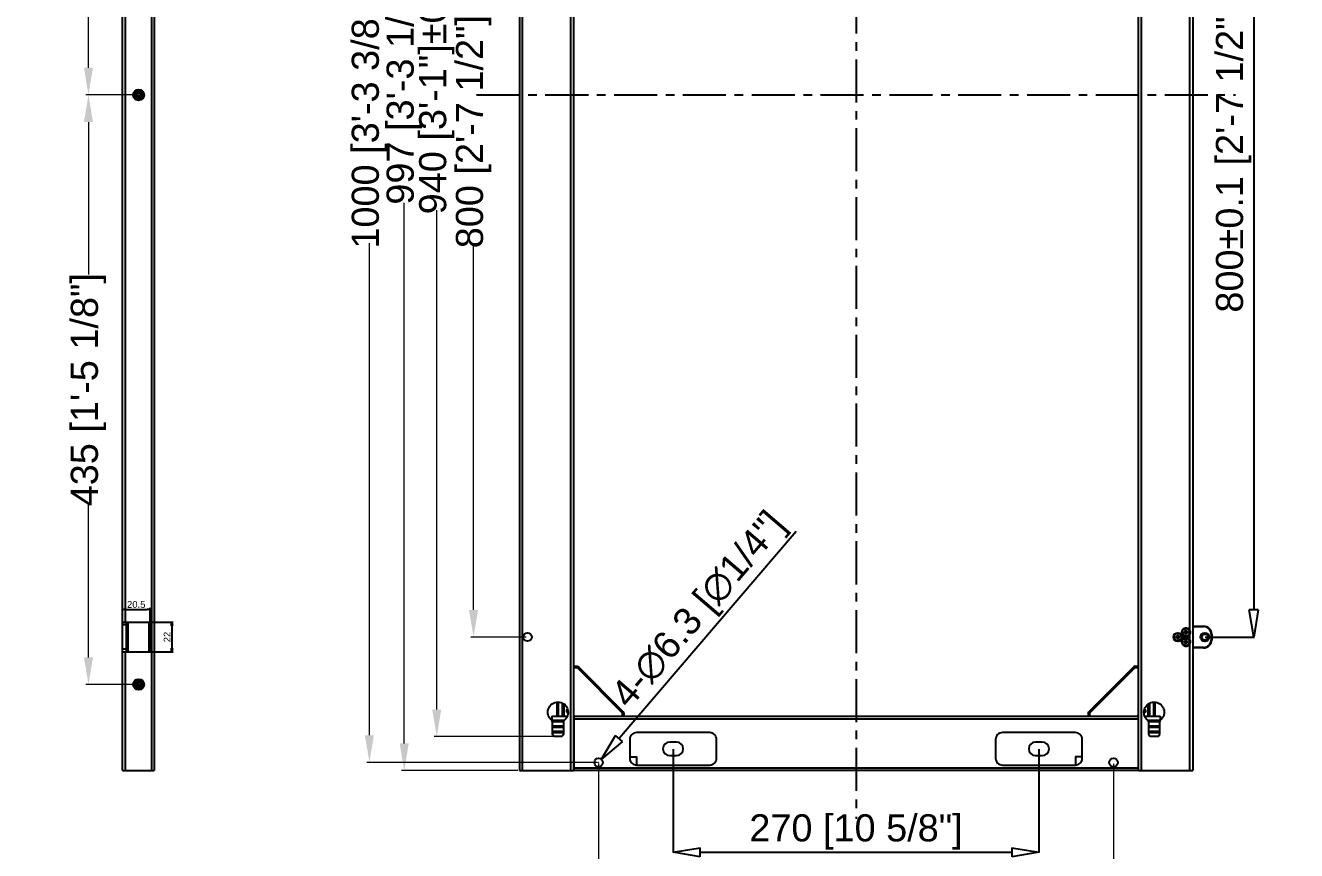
# Model space of a CAD drawing. Header units: millimetres. Extents: x -3132 to 28633, y 682 to 5849.
# Drawn here: x 18238 to 19176, y 1632 to 2241 of the extents above; entities that cross this region are included whole.
import ezdxf

# ---------------------------------------------------------------- set-up
doc = ezdxf.new("R2010")
doc.units = ezdxf.units.MM
doc.linetypes.add('CENTER', pattern=[50.8, 31.75, -6.35, 6.35, -6.35])
doc.layers.add('02___PRT_ALL_AXES', color=7, linetype='Continuous')
doc.layers.add('标准', color=3, linetype='Continuous')
doc.layers.add('screw', color=33, linetype='Continuous', lineweight=13)
doc.styles.get("Standard").update_dxf_attribs({"font": 'arial.ttf'})
doc.styles.add('TXT', font='romans.shx', dxfattribs={"bigfont": 'gbcbig.shx'})
doc.dimstyles.new('1.2', dxfattribs={"dimscale": 10, "dimtxt": 2, "dimasz": 2, "dimexe": 0.2, "dimexo": 0.1, "dimgap": 0, "dimtad": 0, "dimzin": 9, "dimdsep": 46, "dimtxsty": 'Standard', "dimcen": 0, "dimclrd": 3, "dimclre": 3, "dimclrt": 3, "dimazin": 1, "dimtp": 0.01, "dimtm": 0.01, "dimtfac": 1, "dimtofl": 0, "dimtmove": 0, "dimatfit": 3, "dimfxl": 1, "dimtolj": 1, "dimtzin": 4, "dimlwd": 13, "dimlwe": 13, "dimarcsym": 0})
doc.dimstyles.new('ISO_25-10', dxfattribs={"dimtxt": 20, "dimasz": 20, "dimexe": 0.3, "dimexo": 0.3, "dimgap": 2, "dimtad": 1, "dimrnd": 0.0001, "dimdsep": 46, "dimtxsty": 'Standard', "dimblk": 'CLOSEDBLANK', "dimcen": 0.1, "dimclrd": 256, "dimclre": 256, "dimclrt": 256, "dimadec": 0, "dimazin": 2, "dimtm": 1e-09, "dimtfac": 1, "dimtofl": 0, "dimtmove": 0, "dimatfit": 3, "dimldrblk": 'CLOSEDBLANK', "dimfxl": 1, "dimtolj": 1, "dimarcsym": 0})
doc.dimstyles.new('ISO_25-5', dxfattribs={"dimtxt": 5, "dimasz": 2.5, "dimexe": 1, "dimexo": 0.3, "dimgap": 1, "dimtad": 1, "dimrnd": 0.0001, "dimdsep": 46, "dimtxsty": 'Standard', "dimblk": 'CLOSEDBLANK', "dimcen": 0.1, "dimclrd": 256, "dimclre": 256, "dimclrt": 3, "dimazin": 2, "dimtm": 1e-09, "dimtfac": 1, "dimtofl": 0, "dimtmove": 0, "dimatfit": 3, "dimldrblk": 'CLOSEDBLANK', "dimfxl": 1, "dimtolj": 1, "dimarcsym": 0})

# ---------------------------------------------------------------- blocks, each defined once
blk = doc.blocks.new('*D82')
at = {"color": 3, "linetype": 'Continuous', "lineweight": 13, "transparency": 16777216}
for p, q in [((18601.55, 2688.19), (18515.58, 2688.19)), ((18517.58, 2668.19), (18517.58, 2279.35)), ((18517.58, 1711.19), (18517.58, 2110.19)), ((18601.55, 1691.19), (18515.58, 1691.19))]:
    blk.add_line(p, q, dxfattribs=at)
at = {"color": 3, "transparency": 16777216}
for points in [[(18514.25, 2668.19), (18520.91, 2668.19), (18517.58, 2688.19)], [(18514.25, 1711.19), (18520.91, 1711.19), (18517.58, 1691.19)]]:
    blk.add_solid(points, dxfattribs=at)
at = {"layer": 'Defpoints', "color": 0, "transparency": 16777216}
for p in [(18602.55, 2688.19), (18517.58, 1691.19), (18602.55, 1691.19)]:
    blk.add_point(p, dxfattribs=at)
at = {"color": 3, "transparency": 16777216, "insert": (18517.58, 2194.77), "char_height": 20, "attachment_point": 5, "rotation": 90}
blk.add_mtext('\\A1;{\\C1;997 [3\'-3 1/4"]}', dxfattribs=at)
blk = doc.blocks.new('*D83')
at = {"color": 3, "linetype": 'Continuous', "lineweight": 13, "transparency": 16777216}
for p, q in [((18628.05, 2656.19), (18539.59, 2656.19)), ((18541.59, 2636.19), (18541.59, 2278.14)), ((18541.59, 1736.19), (18541.59, 2104.72)), ((18630.05, 1716.19), (18539.59, 1716.19))]:
    blk.add_line(p, q, dxfattribs=at)
at = {"color": 3, "transparency": 16777216}
for points in [[(18538.25, 2636.19), (18544.92, 2636.19), (18541.59, 2656.19)], [(18538.25, 1736.19), (18544.92, 1736.19), (18541.59, 1716.19)]]:
    blk.add_solid(points, dxfattribs=at)
at = {"layer": 'Defpoints', "color": 0, "transparency": 16777216}
for p in [(18629.05, 2656.19), (18541.59, 1716.19), (18631.05, 1716.19)]:
    blk.add_point(p, dxfattribs=at)
at = {"color": 3, "transparency": 16777216, "insert": (18541.59, 2191.43), "char_height": 20, "attachment_point": 5, "rotation": 90}
blk.add_mtext('\\A1;940 [3\'-1"]%%P0.1', dxfattribs=at)
blk = doc.blocks.new('*D86')
at = {"color": 3, "linetype": 'Continuous', "lineweight": 13, "transparency": 16777216}
for p, q in [((18607.55, 2589.69), (18566.74, 2589.69)), ((18568.74, 2569.69), (18568.74, 2299.72)), ((18568.74, 1809.69), (18568.74, 2079.67)), ((18607.55, 1789.69), (18566.74, 1789.69))]:
    blk.add_line(p, q, dxfattribs=at)
at = {"color": 3, "transparency": 16777216}
for points in [[(18565.41, 2569.69), (18572.08, 2569.69), (18568.74, 2589.69)], [(18565.41, 1809.69), (18572.08, 1809.69), (18568.74, 1789.69)]]:
    blk.add_solid(points, dxfattribs=at)
at = {"layer": 'Defpoints', "color": 0, "transparency": 16777216}
for p in [(18608.55, 2589.69), (18568.74, 1789.69), (18608.55, 1789.69)]:
    blk.add_point(p, dxfattribs=at)
at = {"color": 3, "transparency": 16777216, "insert": (18568.74, 2189.69), "char_height": 20, "attachment_point": 5, "rotation": 90}
blk.add_mtext('\\A1;800 [2\'-7 1/2"]%%P0.1', dxfattribs=at)
blk = doc.blocks.new('_ClosedBlank')
at = {"color": 0, "linetype": 'ByBlock', "lineweight": -2}
for p, q in [((-1, 0.167), (0, 0)), ((-1, 0.167), (-1, -0.167)), ((0, 0), (-1, -0.167))]:
    blk.add_line(p, q, dxfattribs=at)
blk = doc.blocks.new('*D88')
at = {"layer": 'Defpoints', "color": 0, "transparency": 16777216}
for p in [(19108.55, 2589.69), (19108.55, 1789.69), (19144.64, 1789.69)]:
    blk.add_point(p, dxfattribs=at)
at = {"layer": '标准', "lineweight": -2, "transparency": 16777216}
for p, q in [((19108.85, 2589.69), (19144.94, 2589.69)), ((19144.64, 2569.69), (19144.64, 1809.69)), ((19108.85, 1789.69), (19144.94, 1789.69))]:
    blk.add_line(p, q, dxfattribs=at)
at = {"layer": '标准', "lineweight": -2, "transparency": 16777216, "xscale": 20, "yscale": 20, "zscale": 20}
for p, rotation in [((19144.64, 2589.69), 90), ((19144.64, 1789.69), 270)]:
    blk.add_blockref('_ClosedBlank', p, dxfattribs=dict(at, rotation=rotation))
at = {"layer": '标准', "transparency": 16777216, "insert": (19129.69, 2189.69), "char_height": 20, "attachment_point": 5, "rotation": 90}
blk.add_mtext('\\A1;800±0.1 [2\'-7 1/2"±0"]%%P0.1', dxfattribs=at)
blk = doc.blocks.new('*D89')
at = {"color": 3, "linetype": 'Continuous', "lineweight": 13, "transparency": 16777216}
for p, q in [((18661.05, 1696.19), (18661.05, 1585.72)), ((19041.05, 1696.19), (19041.05, 1585.72)), ((18681.05, 1587.72), (18766.64, 1587.72)), ((19021.05, 1587.72), (18940.06, 1587.72))]:
    blk.add_line(p, q, dxfattribs=at)
at = {"color": 3, "transparency": 16777216}
for points in [[(18681.05, 1591.05), (18681.05, 1584.38), (18661.05, 1587.72)], [(19021.05, 1591.05), (19021.05, 1584.38), (19041.05, 1587.72)]]:
    blk.add_solid(points, dxfattribs=at)
at = {"layer": 'Defpoints', "color": 0, "transparency": 16777216}
for p in [(18661.05, 1697.19), (19041.05, 1697.19), (19041.05, 1587.72)]:
    blk.add_point(p, dxfattribs=at)
at = {"color": 3, "transparency": 16777216, "insert": (18853.35, 1587.72), "char_height": 20, "attachment_point": 5}
blk.add_mtext('\\A1;380 [1\'-3"]%%P0.1', dxfattribs=at)
blk = doc.blocks.new('*D90')
at = {"color": 3, "linetype": 'Continuous', "lineweight": 13, "transparency": 16777216}
for p, q in [((18660.05, 2697.19), (18489.86, 2697.19)), ((18491.86, 2677.19), (18491.86, 2314.04)), ((18491.86, 1717.19), (18491.86, 2080.35)), ((18660.05, 1697.19), (18489.86, 1697.19))]:
    blk.add_line(p, q, dxfattribs=at)
at = {"color": 3, "transparency": 16777216}
for points in [[(18488.53, 2677.19), (18495.2, 2677.19), (18491.86, 2697.19)], [(18488.53, 1717.19), (18495.2, 1717.19), (18491.86, 1697.19)]]:
    blk.add_solid(points, dxfattribs=at)
at = {"layer": 'Defpoints', "color": 0, "transparency": 16777216}
for p in [(18491.86, 2697.19), (18661.05, 2697.19), (18661.05, 1697.19)]:
    blk.add_point(p, dxfattribs=at)
at = {"color": 3, "transparency": 16777216, "insert": (18491.86, 2197.19), "char_height": 20, "attachment_point": 5, "rotation": 90}
blk.add_mtext('\\A1;1000 [3\'-3 3/8"]%%P0.1', dxfattribs=at)
blk = doc.blocks.new('*D91')
at = {"layer": 'Defpoints', "color": 0, "transparency": 16777216}
for p in [(18663.1, 1699.59), (18659, 1694.8)]:
    blk.add_point(p, dxfattribs=at)
at = {"layer": '标准', "lineweight": -2, "transparency": 16777216}
for p, q in [((18806.82, 1867.5), (18676.11, 1714.78)), ((18660.95, 1697.19), (18661.15, 1697.19)), ((18661.05, 1697.09), (18661.05, 1697.29))]:
    blk.add_line(p, q, dxfattribs=at)
at = {"layer": '标准', "lineweight": -2, "transparency": 16777216, "xscale": 20, "yscale": 20, "zscale": 20, "rotation": 229.4390748721187}
blk.add_blockref('_ClosedBlank', (18663.1, 1699.59), dxfattribs=at)
at = {"layer": '标准', "transparency": 16777216, "insert": (18736.46, 1808.59), "char_height": 20, "attachment_point": 5, "rotation": 49.43907}
blk.add_mtext('\\A1;4-∅6.3 [∅1/4"]', dxfattribs=at)
blk = doc.blocks.new('*D95')
at = {"color": 3, "linetype": 'Continuous', "lineweight": 13, "transparency": 16777216}
for p, q in [((18318.33, 2624.69), (18282.51, 2624.69)), ((18284.51, 2604.69), (18284.51, 2492.18)), ((18284.51, 2209.69), (18284.51, 2322.21)), ((18318.33, 2189.69), (18282.51, 2189.69))]:
    blk.add_line(p, q, dxfattribs=at)
at = {"color": 3, "transparency": 16777216}
for points in [[(18281.18, 2604.69), (18287.85, 2604.69), (18284.51, 2624.69)], [(18281.18, 2209.69), (18287.85, 2209.69), (18284.51, 2189.69)]]:
    blk.add_solid(points, dxfattribs=at)
at = {"layer": 'Defpoints', "color": 0, "transparency": 16777216}
for p in [(18319.33, 2624.69), (18284.51, 2189.69), (18319.33, 2189.69)]:
    blk.add_point(p, dxfattribs=at)
at = {"color": 3, "transparency": 16777216, "insert": (18284.51, 2407.19), "char_height": 20, "attachment_point": 5, "rotation": 90}
blk.add_mtext('\\A1;435 [1\'-5 1/8"]', dxfattribs=at)
blk = doc.blocks.new('screw_m4_l')
at = {"layer": 'screw', "color": 1, "linetype": 'CENTER', "ltscale": 0.008797}
for p, q in [((-2.2, 0), (2.2, 0)), ((0, -2.2), (0, 2.2))]:
    blk.add_line(p, q, dxfattribs=at)
at = {"layer": 'screw', "color": 33}
blk.add_circle((0, 0), 1.65, dxfattribs=at)
at = {"layer": 'screw', "color": 2, "linetype": 'CENTER'}
blk.add_arc((0, 0), 2, 270, 180, dxfattribs=at)
at = {"layer": 'screw', "color": 6, "style": 'TXT'}
blk.add_text('M4', height=0.8, dxfattribs=at).set_placement((-0.68, -1))
blk = doc.blocks.new('*D103')
at = {"layer": 'Defpoints', "color": 0, "transparency": 16777216}
for p in [(18716.05, 1707.19), (18986.05, 1707.19), (18986.05, 1630.94)]:
    blk.add_point(p, dxfattribs=at)
at = {"layer": '标准', "lineweight": -2, "transparency": 16777216}
for p, q in [((18716.05, 1706.89), (18716.05, 1630.64)), ((18986.05, 1706.89), (18986.05, 1630.64)), ((18736.05, 1630.94), (18966.05, 1630.94))]:
    blk.add_line(p, q, dxfattribs=at)
at = {"layer": '标准', "lineweight": -2, "transparency": 16777216, "xscale": 20, "yscale": 20, "zscale": 20, "rotation": 180}
blk.add_blockref('_ClosedBlank', (18716.05, 1630.94), dxfattribs=at)
at = {"layer": '标准', "lineweight": -2, "transparency": 16777216, "xscale": 20, "yscale": 20, "zscale": 20}
blk.add_blockref('_ClosedBlank', (18986.05, 1630.94), dxfattribs=at)
at = {"layer": '标准', "transparency": 16777216, "insert": (18851.05, 1645.89), "char_height": 20, "attachment_point": 5}
blk.add_mtext('\\A1;270 [10 5/8"]', dxfattribs=at)
blk = doc.blocks.new('*D80')
at = {"color": 3, "linetype": 'Continuous', "lineweight": 13, "transparency": 16777216}
for p, q in [((18318.33, 2189.69), (18282.51, 2189.69)), ((18284.51, 2169.69), (18284.51, 2057.18)), ((18284.51, 1774.69), (18284.51, 1887.21)), ((18318.33, 1754.69), (18282.51, 1754.69))]:
    blk.add_line(p, q, dxfattribs=at)
at = {"color": 3, "transparency": 16777216}
for points in [[(18281.18, 2169.69), (18287.85, 2169.69), (18284.51, 2189.69)], [(18281.18, 1774.69), (18287.85, 1774.69), (18284.51, 1754.69)]]:
    blk.add_solid(points, dxfattribs=at)
at = {"layer": 'Defpoints', "color": 0, "transparency": 16777216}
for p in [(18319.33, 2189.69), (18284.51, 1754.69), (18319.33, 1754.69)]:
    blk.add_point(p, dxfattribs=at)
at = {"color": 3, "transparency": 16777216, "insert": (18284.51, 1972.19), "char_height": 20, "attachment_point": 5, "rotation": 90}
blk.add_mtext('\\A1;435 [1\'-5 1/8"]', dxfattribs=at)
blk = doc.blocks.new('*D104')
at = {"layer": 'Defpoints', "color": 0, "transparency": 16777216}
for p in [(18328.03, 1800.69), (18328.03, 1778.69), (18346.08, 1778.69)]:
    blk.add_point(p, dxfattribs=at)
at = {"layer": '标准', "lineweight": -2, "transparency": 16777216}
for p, q in [((18328.33, 1800.69), (18347.08, 1800.69)), ((18346.08, 1798.19), (18346.08, 1781.19)), ((18328.33, 1778.69), (18347.08, 1778.69))]:
    blk.add_line(p, q, dxfattribs=at)
at = {"layer": '标准', "lineweight": -2, "transparency": 16777216, "xscale": 2.5, "yscale": 2.5, "zscale": 2.5}
for p, rotation in [((18346.08, 1800.69), 90), ((18346.08, 1778.69), 270)]:
    blk.add_blockref('_ClosedBlank', p, dxfattribs=dict(at, rotation=rotation))
at = {"layer": '标准', "color": 3, "transparency": 16777216, "insert": (18342.57, 1789.69), "char_height": 5, "attachment_point": 5, "rotation": 90}
blk.add_mtext('\\A1;22', dxfattribs=at)
blk = doc.blocks.new('*D105')
at = {"layer": 'Defpoints', "color": 0, "transparency": 16777216}
for p in [(18330.03, 1810.13), (18309.53, 1800.69), (18330.03, 1798.69)]:
    blk.add_point(p, dxfattribs=at)
at = {"layer": '标准', "lineweight": -2, "transparency": 16777216}
for p, q in [((18309.53, 1800.99), (18309.53, 1811.13)), ((18330.03, 1798.99), (18330.03, 1811.13)), ((18312.03, 1810.13), (18327.53, 1810.13))]:
    blk.add_line(p, q, dxfattribs=at)
at = {"layer": '标准', "lineweight": -2, "transparency": 16777216, "xscale": 2.5, "yscale": 2.5, "zscale": 2.5, "rotation": 180}
blk.add_blockref('_ClosedBlank', (18309.53, 1810.13), dxfattribs=at)
at = {"layer": '标准', "lineweight": -2, "transparency": 16777216, "xscale": 2.5, "yscale": 2.5, "zscale": 2.5}
blk.add_blockref('_ClosedBlank', (18330.03, 1810.13), dxfattribs=at)
at = {"layer": '标准', "color": 3, "transparency": 16777216, "insert": (18319.78, 1813.69), "char_height": 5, "attachment_point": 5}
blk.add_mtext('\\A1;20.5', dxfattribs=at)

msp = doc.modelspace()

# ---------------------------------------------------------------- linework, layer by layer
at = {"color": 7, "linetype": 'Continuous'}
for p, q in [((18309.529, 1691.194), (18309.529, 2688.194)), ((18331.029, 2688.194), (18331.029, 1691.194)), ((18333.029, 2688.194), (18333.029, 1691.194)), ((18602.552, 2688.194), (18602.552, 1691.194)), ((18604.552, 2688.194), (18604.552, 1691.194)), ((18640.552, 1691.194), (18640.552, 2688.194)), ((18642.552, 2688.194), (18642.552, 1691.194)), ((19059.552, 1691.194), (19059.552, 2688.194)), ((19061.552, 2688.194), (19061.552, 1691.194)), ((19099.552, 2688.194), (19099.552, 1691.194)), ((19097.552, 1794.308), (19097.552, 2585.081)), ((18311.529, 2578.694), (18311.529, 1800.694)), ((18309.529, 1800.694), (18328.029, 1800.694)), ((18312.529, 1798.694), (18309.529, 1798.694)), ((18312.529, 1778.694), (18312.529, 1800.694)), ((18313.529, 1800.694), (18313.529, 1778.694)), ((18329.029, 1800.385), (18329.029, 1779.003)), ((18330.029, 1798.694), (18330.029, 1780.694)), ((19092.952, 1792.914), (19096.152, 1793.474)), ((19092.952, 1793.474), (19094.272, 1793.474)), ((19092.952, 1793.474), (19096.152, 1792.914)), ((19092.952, 1792.914), (19092.952, 1793.474)), ((19094.272, 1792.914), (19092.952, 1792.914)), ((19094.272, 1794.794), (19094.832, 1794.794)), ((19094.832, 1791.594), (19094.272, 1794.794)), ((19094.272, 1793.474), (19094.272, 1794.794)), ((19094.272, 1791.594), (19094.832, 1794.794)), ((19094.832, 1792.914), (19094.272, 1793.474)), ((19094.272, 1792.914), (19094.832, 1793.474)), ((19094.272, 1791.594), (19094.272, 1792.914)), ((19094.832, 1794.794), (19094.832, 1793.474)), ((19094.832, 1793.474), (19096.152, 1793.474)), ((19096.152, 1792.914), (19094.832, 1792.914)), ((19094.832, 1792.914), (19094.832, 1791.594)), ((19096.152, 1793.474), (19096.152, 1792.914)), ((19097.552, 1787.308), (19097.552, 1792.081)), ((19099.552, 1797.694), (19107.552, 1797.694)), ((19099.552, 1797.394), (19107.552, 1797.394)), ((19107.552, 1797.694), (19107.552, 1797.394)), ((19086.89, 1789.414), (19090.09, 1789.974)), ((19086.89, 1789.974), (19088.21, 1789.974)), ((19086.89, 1789.974), (19090.09, 1789.414)), ((19086.89, 1789.414), (19086.89, 1789.974)), ((19088.21, 1789.414), (19086.89, 1789.414)), ((19088.21, 1791.294), (19088.77, 1791.294)), ((19088.77, 1788.094), (19088.21, 1791.294)), ((19088.21, 1789.974), (19088.21, 1791.294)), ((19088.21, 1788.094), (19088.77, 1791.294)), ((19088.77, 1789.414), (19088.21, 1789.974)), ((19088.21, 1789.414), (19088.77, 1789.974)), ((19088.21, 1788.094), (19088.21, 1789.414)), ((19088.77, 1788.094), (19088.21, 1788.094)), ((19088.77, 1791.294), (19088.77, 1789.974)), ((19088.77, 1789.974), (19090.09, 1789.974)), ((19090.09, 1789.414), (19088.77, 1789.414)), ((19088.77, 1789.414), (19088.77, 1788.094)), ((19090.09, 1789.974), (19090.09, 1789.414)), ((19092.952, 1785.914), (19096.152, 1786.474)), ((19092.952, 1786.474), (19094.272, 1786.474)), ((19092.952, 1786.474), (19096.152, 1785.914)), ((19092.952, 1785.914), (19092.952, 1786.474)), ((19094.272, 1785.914), (19092.952, 1785.914)), ((19094.832, 1791.594), (19094.272, 1791.594)), ((19094.272, 1787.794), (19094.832, 1787.794)), ((19094.832, 1784.594), (19094.272, 1787.794)), ((19094.272, 1786.474), (19094.272, 1787.794)), ((19094.272, 1784.594), (19094.832, 1787.794)), ((19094.832, 1785.914), (19094.272, 1786.474)), ((19094.272, 1785.914), (19094.832, 1786.474)), ((19094.272, 1784.594), (19094.272, 1785.914)), ((19094.832, 1784.594), (19094.272, 1784.594)), ((19094.832, 1787.794), (19094.832, 1786.474)), ((19094.832, 1786.474), (19096.152, 1786.474)), ((19096.152, 1785.914), (19094.832, 1785.914)), ((19094.832, 1785.914), (19094.832, 1784.594)), ((19096.152, 1786.474), (19096.152, 1785.914)), ((19097.552, 1691.194), (19097.552, 1785.081)), ((19113.552, 1791.694), (19113.252, 1791.694)), ((19113.252, 1791.694), (19113.252, 1787.694)), ((19113.552, 1787.694), (19113.252, 1787.694)), ((19113.552, 1791.694), (19113.552, 1787.694)), ((18312.529, 1780.694), (18309.529, 1780.694)), ((18309.529, 1778.694), (18328.029, 1778.694)), ((18311.529, 1778.694), (18311.529, 1691.194)), ((19107.552, 1781.994), (19099.552, 1781.994)), ((19107.552, 1781.694), (19099.552, 1781.694)), ((19107.552, 1781.694), (19107.552, 1781.994)), ((18642.552, 1768.194), (18645.138, 1768.194)), ((18642.552, 1767.194), (18645.138, 1767.194)), ((18645.138, 1768.194), (18645.845, 1767.901)), ((18645.138, 1767.194), (18645.492, 1768.048)), ((18645.138, 1767.194), (18678.552, 1733.78)), ((18645.845, 1767.901), (18679.26, 1734.487)), ((19056.26, 1767.901), (19022.845, 1734.487)), ((19023.552, 1733.78), (19056.967, 1767.194)), ((19056.967, 1768.194), (19056.26, 1767.901)), ((19056.613, 1768.048), (19056.967, 1767.194)), ((19056.967, 1768.194), (19059.552, 1768.194)), ((19056.967, 1767.194), (19059.552, 1767.194)), ((18650.668, 1762.937), (18650.739, 1763.008)), ((19051.437, 1762.937), (19051.366, 1763.008)), ((18659.295, 1754.31), (18659.366, 1754.381)), ((18665.668, 1747.937), (18665.739, 1748.008)), ((19036.437, 1747.937), (19036.366, 1748.008)), ((19042.809, 1754.31), (19042.739, 1754.381)), ((18630.452, 1731.294), (18630.452, 1741.584)), ((18631.452, 1731.294), (18631.452, 1741.684)), ((18634.452, 1731.294), (18634.452, 1740.879)), ((18635.452, 1740.143), (18635.452, 1731.294)), ((18674.295, 1739.31), (18674.366, 1739.381)), ((19027.809, 1739.31), (19027.739, 1739.381)), ((19066.652, 1731.294), (19066.652, 1740.143)), ((19067.652, 1740.879), (19067.652, 1731.294)), ((19070.652, 1741.684), (19070.652, 1731.294)), ((19071.652, 1741.584), (19071.652, 1731.294)), ((18626.552, 1731.194), (18637.829, 1731.194)), ((18626.552, 1731.194), (18626.552, 1728.302)), ((18635.434, 1728.194), (18626.671, 1728.194)), ((18635.052, 1727.194), (18627.052, 1727.194)), ((18630.452, 1731.294), (18637.882, 1731.294)), ((18634.552, 1731.194), (18634.552, 1731.294)), ((18635.552, 1731.194), (18635.552, 1731.294)), ((18643.552, 1731.194), (18642.552, 1732.194)), ((18642.652, 1727.194), (18642.552, 1727.194)), ((18642.649, 1731.391), (18642.845, 1731.194)), ((18642.652, 1731.194), (19059.452, 1731.194)), ((18642.652, 1731.194), (18642.652, 1691.194)), ((19059.452, 1729.194), (18642.652, 1729.194)), ((18679.406, 1734.134), (18678.552, 1733.78)), ((18678.552, 1733.78), (18678.552, 1731.194)), ((18679.552, 1733.78), (18679.26, 1734.487)), ((18679.552, 1733.78), (18679.552, 1731.194)), ((19022.552, 1733.78), (19022.845, 1734.487)), ((19022.552, 1731.194), (19022.552, 1733.78)), ((19023.552, 1733.78), (19022.699, 1734.134)), ((19023.552, 1731.194), (19023.552, 1733.78)), ((19059.552, 1732.194), (19058.552, 1731.194)), ((19059.26, 1731.194), (19059.456, 1731.391)), ((19059.452, 1691.194), (19059.452, 1731.194)), ((19059.552, 1727.194), (19059.452, 1727.194)), ((19064.223, 1731.294), (19071.652, 1731.294)), ((19064.276, 1731.194), (19075.552, 1731.194)), ((19066.552, 1731.294), (19066.552, 1731.194)), ((19075.434, 1728.194), (19066.671, 1728.194)), ((19075.052, 1727.194), (19067.052, 1727.194)), ((19067.552, 1731.294), (19067.552, 1731.194)), ((19075.552, 1731.194), (19075.552, 1728.302)), ((18627.052, 1724.094), (18635.052, 1724.094)), ((18627.052, 1723.094), (18635.052, 1723.094)), ((18635.052, 1720.094), (18627.052, 1720.094)), ((18634.834, 1719.094), (18627.271, 1719.094)), ((18642.552, 1724.094), (18642.652, 1724.094)), ((18642.652, 1719.094), (18642.552, 1719.094)), ((19059.452, 1724.094), (19059.552, 1724.094)), ((19059.552, 1719.094), (19059.452, 1719.094)), ((19067.052, 1724.094), (19075.052, 1724.094)), ((19067.052, 1723.094), (19075.052, 1723.094)), ((19075.052, 1720.094), (19067.052, 1720.094)), ((19074.834, 1719.094), (19067.271, 1719.094)), ((18309.529, 1691.194), (18333.029, 1691.194)), ((18602.552, 1691.194), (18642.552, 1691.194)), ((18642.552, 1695.194), (18642.652, 1695.194)), ((18642.652, 1693.194), (19059.452, 1693.194)), ((19059.452, 1691.194), (18642.652, 1691.194)), ((19059.452, 1695.194), (19059.552, 1695.194)), ((19059.552, 1691.194), (19099.552, 1691.194))]:
    msp.add_line(p, q, dxfattribs=at)
for points in [[(19097.552, 1794.308), (19097.721, 1793.585), (19097.721, 1792.803), (19097.552, 1792.081)], [(19097.552, 1787.308), (19097.721, 1786.585), (19097.721, 1785.803), (19097.552, 1785.081)], [(18650.668, 1762.937), (18650.246, 1763.372), (18649.87, 1763.796), (18649.539, 1764.208)], [(19052.566, 1764.208), (19052.228, 1763.788), (19051.85, 1763.362), (19051.437, 1762.937)], [(18651.939, 1761.808), (18651.519, 1762.157), (18651.095, 1762.532), (18650.668, 1762.937)], [(18659.296, 1754.31), (18658.887, 1754.741), (18658.511, 1755.165), (18658.166, 1755.581)], [(19043.939, 1755.581), (19043.59, 1755.161), (19043.215, 1754.737), (19042.809, 1754.31)], [(19051.437, 1762.937), (19051.006, 1762.528), (19050.581, 1762.153), (19050.166, 1761.808)], [(18660.566, 1753.18), (18660.15, 1753.516), (18659.726, 1753.892), (18659.296, 1754.31)], [(18665.668, 1747.937), (18665.246, 1748.372), (18664.87, 1748.797), (18664.539, 1749.208)], [(18666.939, 1746.808), (18666.519, 1747.157), (18666.095, 1747.532), (18665.668, 1747.937)], [(19036.437, 1747.937), (19036.006, 1747.528), (19035.581, 1747.153), (19035.166, 1746.808)], [(19037.566, 1749.208), (19037.231, 1748.792), (19036.855, 1748.368), (19036.437, 1747.937)], [(19042.809, 1754.31), (19042.374, 1753.888), (19041.95, 1753.511), (19041.539, 1753.181)], [(18674.296, 1739.31), (18673.887, 1739.741), (18673.511, 1740.165), (18673.166, 1740.581)], [(18675.566, 1738.181), (18675.146, 1738.519), (18674.721, 1738.897), (18674.296, 1739.31)], [(19027.809, 1739.31), (19027.375, 1738.888), (19026.95, 1738.512), (19026.539, 1738.181)], [(19028.939, 1740.581), (19028.59, 1740.161), (19028.215, 1739.737), (19027.809, 1739.31)]]:
    msp.add_lwpolyline(points, dxfattribs=at)
for points in [[(18633.052, 1716.194), (18629.052, 1716.194, -0.4142136), (18627.052, 1718.194), (18627.052, 1726.829, 0.2255124), (18626.316, 1728.379, -2.81091), (18635.789, 1728.379, 0.2255124), (18635.052, 1726.829), (18635.052, 1718.194, -0.4142136)], [(19073.052, 1716.194), (19069.052, 1716.194, -0.4142136), (19067.052, 1718.194), (19067.052, 1726.829, 0.2255124), (19066.316, 1728.379, -2.81091), (19075.789, 1728.379, 0.2255124), (19075.052, 1726.829), (19075.052, 1718.194, -0.4142136)], [(18743.052, 1719.194), (18689.052, 1719.194, 0.4142136), (18684.052, 1714.194), (18684.052, 1700.194, 0.4142136), (18689.052, 1695.194), (18743.052, 1695.194, 0.4142136), (18748.052, 1700.194), (18748.052, 1714.194, 0.4142136)], [(18954.052, 1714.194), (18954.052, 1700.194, 0.4142136), (18959.052, 1695.194), (19013.052, 1695.194, 0.4142136), (19018.052, 1700.194), (19018.052, 1714.194, 0.4142136), (19013.052, 1719.194), (18959.052, 1719.194, 0.4142136)], [(18718.552, 1702.194, 1), (18718.552, 1712.194), (18713.552, 1712.194, 1), (18713.552, 1702.194)], [(18988.552, 1702.194, 1), (18988.552, 1712.194), (18983.552, 1712.194, 1), (18983.552, 1702.194)]]:
    msp.add_lwpolyline(points, format="xyb", close=True, dxfattribs=at)
for centre, radius in [((18321.529, 2189.694), 4), ((18321.529, 2189.694), 2.5), ((18321.529, 2189.694), 1.65), ((18608.552, 1789.694), 3.15), ((19088.49, 1789.694), 3.2), ((19088.49, 1789.694), 2.75), ((19094.552, 1793.194), 2.75), ((19108.552, 1789.694), 3.2), ((19108.552, 1789.694), 3.15), ((19108.552, 1789.694), 3), ((19094.552, 1786.194), 2.75), ((19108.552, 1789.694), 2.2), ((18321.529, 1754.694), 4), ((18321.529, 1754.694), 2.5), ((18321.529, 1754.694), 1.65), ((18661.052, 1697.194), 3.15), ((19041.052, 1697.194), 3.15)]:
    msp.add_circle(centre, radius, dxfattribs=at)
for centre, radius, start, end in [((18328.029, 1798.694), 2, 0, 90), ((19094.552, 1793.194), 3.2, 20.364135, 339.635865), ((19107.552, 1791.694), 6, 0, 90), ((19107.552, 1791.694), 5.7, 0, 90), ((19094.552, 1786.194), 3.2, 20.364135, 339.635865), ((19107.552, 1787.694), 6, 270, 0), ((19107.552, 1787.694), 5.7, 270, 0), ((18328.029, 1780.694), 2, 270, 0), ((18638.552, 1735.194), 1.3, 108.367235, 266.780653), ((18638.552, 1735.194), 1.25, 109.23252, 270), ((19063.552, 1735.194), 1.25, 270, 70.76748), ((19063.552, 1735.194), 1.3, 273.219355, 71.632773), ((18631.552, 1729.294), 2, 90, 104.952043), ((19070.552, 1729.294), 2, 75.047957, 90)]:
    msp.add_arc(centre, radius, start, end, dxfattribs=at)
at = {"layer": '02___PRT_ALL_AXES', "color": 7, "linetype": 'Continuous'}
for points in [[(18684.052, 1701.194), (18689.002, 1701.194), (18689.002, 1695.202)], [(19018.052, 1701.194), (19013.102, 1701.194), (19013.102, 1695.202)]]:
    msp.add_lwpolyline(points, dxfattribs=at)
for centre in [(18321.529, 2189.694), (18321.529, 1754.694)]:
    msp.add_circle(centre, 3.55, dxfattribs=at)
at = {"layer": '标准', "color": 1, "linetype": 'CENTER'}
for p, q in [((18851.052, 2723.917), (18851.052, 1655.472)), ((18570.925, 2189.694), (19131.18, 2189.694))]:
    msp.add_line(p, q, dxfattribs=at)

# ---------------------------------------------------------------- block references
at = {"layer": 'screw'}
for p in [(18321.529, 2189.694), (18321.529, 1754.694)]:
    msp.add_blockref('screw_m4_l', p, dxfattribs=at)

# ---------------------------------------------------------------- dimensions: what is measured, and where the dimension line sits
dim = msp.add_linear_dim(base=(18491.863, 2697.194), p1=(18661.052, 1697.194), p2=(18661.052, 2697.194), angle=90, text='<>%%P0.1', dimstyle='1.2')
dim.commit()
dim.dimension.update_dxf_attribs({"geometry": '*D90', "text_midpoint": (18491.863, 2197.194)})
at = {"color": 4}
for base, p1, p2, text, picture, middle in [((18517.58, 1691.194), (18602.552, 2688.194), (18602.552, 1691.194), '{\\C1;<>}', '*D82', (18517.58, 2194.769)), ((18541.585, 1716.194), (18629.052, 2656.194), (18631.052, 1716.194), '<>%%P0.1', '*D83', (18541.585, 2191.43))]:
    dim = msp.add_linear_dim(base=base, p1=p1, p2=p2, angle=90, text=text, dimstyle='1.2', override={"dimdec": 0}, dxfattribs=at)
    dim.commit()
    dim.dimension.update_dxf_attribs({"geometry": picture, "text_midpoint": middle, "dimtype": 160})
for base, p1, p2, picture, middle in [((18284.514, 2189.694), (18319.329, 2624.694), (18319.329, 2189.694), '*D95', (18284.514, 2407.194)), ((18284.514, 1754.694), (18319.329, 2189.694), (18319.329, 1754.694), '*D80', (18284.514, 1972.194))]:
    dim = msp.add_linear_dim(base=base, p1=p1, p2=p2, angle=90, dimstyle='1.2')
    dim.commit()
    dim.dimension.update_dxf_attribs({"geometry": picture, "text_midpoint": middle})
dim = msp.add_linear_dim(base=(18568.744, 1789.694), p1=(18608.552, 2589.694), p2=(18608.552, 1789.694), angle=90, text='<>%%P0.1', dimstyle='1.2', override={"dimdec": 0}, dxfattribs=at)
dim.commit()
dim.dimension.update_dxf_attribs({"geometry": '*D86', "text_midpoint": (18568.744, 2189.694)})
dim = msp.add_linear_dim(base=(19041.052, 1587.716), p1=(18661.052, 1697.194), p2=(19041.052, 1697.194), text='<>%%P0.1', dimstyle='1.2', override={"dimdec": 0}, dxfattribs=at)
dim.commit()
dim.dimension.update_dxf_attribs({"geometry": '*D89', "text_midpoint": (18853.35, 1587.716), "dimtype": 160})
at = {"layer": '标准'}
dim = msp.add_linear_dim(base=(19144.641, 1789.694), p1=(19108.552, 2589.694), p2=(19108.552, 1789.694), angle=90, text='<>%%P0.1', dimstyle='ISO_25-10', override={"dimtol": 1, "dimtp": 0.1, "dimtm": 0.1}, dxfattribs=at)
dim.commit()
dim.dimension.update_dxf_attribs({"geometry": '*D88', "text_midpoint": (19129.694, 2189.694)})
dim = msp.add_diameter_dim_2p(p1=(18659.004, 1694.801), p2=(18663.101, 1699.587), text='4-<>', dimstyle='ISO_25-10', dxfattribs=at)
dim.commit()
dim.dimension.update_dxf_attribs({"geometry": '*D91', "text_midpoint": (18736.462, 1808.588)})
dim = msp.add_linear_dim(base=(18330.029, 1810.134), p1=(18309.529, 1800.694), p2=(18330.029, 1798.694), dimstyle='ISO_25-5', dxfattribs=at)
dim.commit()
dim.dimension.update_dxf_attribs({"geometry": '*D105', "text_midpoint": (18319.779, 1813.686)})
dim = msp.add_linear_dim(base=(18346.081, 1778.694), p1=(18328.029, 1800.694), p2=(18328.029, 1778.694), angle=90, dimstyle='ISO_25-5', dxfattribs=at)
dim.commit()
dim.dimension.update_dxf_attribs({"geometry": '*D104', "text_midpoint": (18342.571, 1789.694)})
dim = msp.add_linear_dim(base=(18986.052, 1630.944), p1=(18716.052, 1707.194), p2=(18986.052, 1707.194), dimstyle='ISO_25-10', dxfattribs=at)
dim.commit()
dim.dimension.update_dxf_attribs({"geometry": '*D103', "text_midpoint": (18851.052, 1630.944), "dimtype": 160})

doc.saveas('drawing.dxf')
